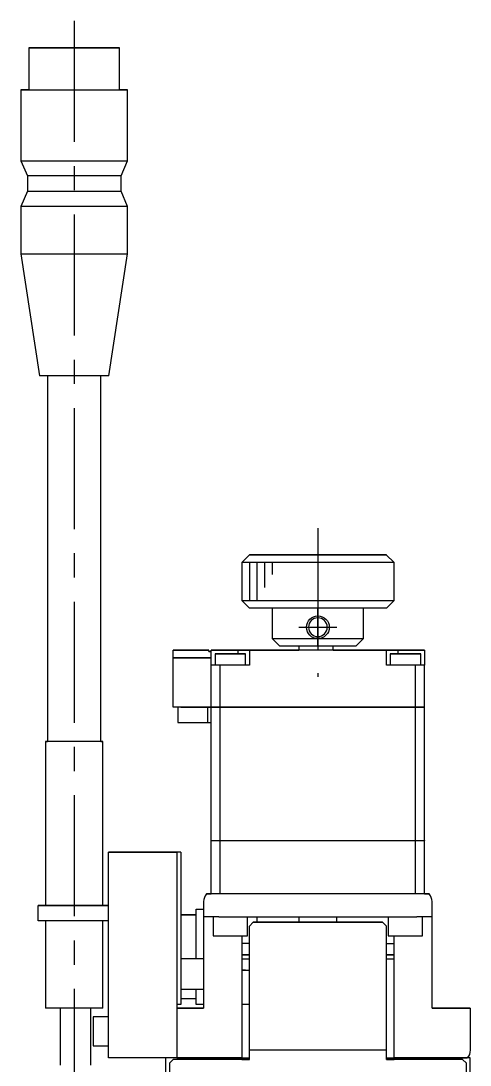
# Model space of a CAD drawing. Extents: x 0 to 698, y -8 to 617.
# Drawn here: x 274.9 to 333.9, y 121.5 to 258.5 of the extents above; entities that cross this region are included whole.
import ezdxf

# ---------------------------------------------------------------- set-up
doc = ezdxf.new("R2010")
doc.units = 0
doc.header["$LTSCALE"] = 0.5
doc.linetypes.add('CENTER', pattern=[50.8, 31.75, -6.35, 6.35, -6.35])
for name, color, linetype in [('MSM_CENTER', 1, 'CENTER'), ('MSM_CONTINUOUS', 7, 'CONTINUOUS'), ('MSM_NARROW', 5, 'CONTINUOUS')]:
    doc.layers.add(name, color=color, linetype=linetype)

msp = doc.modelspace()

# ---------------------------------------------------------------- linework, layer by layer
at = {"layer": 'MSM_CENTER'}
for p, q in [((281.9, 258.55), (281.9, 112.45)), ((313.9, 192), (313.9, 172.5)), ((313.9, 176.5), (313.9, 181.5)), ((311.4, 179), (316.4, 179))]:
    msp.add_line(p, q, dxfattribs=at)
at = {"layer": 'MSM_CONTINUOUS'}
for p, q in [((276.06, 255), (275.95, 255)), ((275.95, 255), (276.06, 255)), ((275.95, 255), (275.95, 249.5)), ((276.4, 255), (276.06, 255)), ((276.06, 255), (276.4, 255)), ((276.95, 255), (276.4, 255)), ((276.4, 255), (276.95, 255)), ((276.9, 255), (276.99, 255)), ((276.99, 255), (276.9, 255)), ((277.69, 255), (276.95, 255)), ((276.95, 255), (277.69, 255)), ((276.99, 255), (277.28, 255)), ((277.28, 255), (276.99, 255)), ((277.28, 255), (277.74, 255)), ((277.74, 255), (277.28, 255)), ((278.59, 255), (277.69, 255)), ((277.69, 255), (278.59, 255)), ((277.74, 255), (278.36, 255)), ((278.36, 255), (277.74, 255)), ((278.36, 255), (279.12, 255)), ((279.12, 255), (278.36, 255)), ((279.62, 255), (278.59, 255)), ((278.59, 255), (279.62, 255)), ((279.12, 255), (279.98, 255)), ((279.98, 255), (279.12, 255)), ((280.74, 255), (279.62, 255)), ((279.62, 255), (280.74, 255)), ((279.98, 255), (280.92, 255)), ((280.92, 255), (279.98, 255)), ((281.9, 255), (280.74, 255)), ((280.74, 255), (281.9, 255)), ((280.92, 255), (281.9, 255)), ((281.9, 255), (280.92, 255)), ((283.06, 255), (281.9, 255)), ((281.9, 255), (282.87, 255)), ((281.9, 255), (283.06, 255)), ((282.87, 255), (281.9, 255)), ((282.87, 255), (283.81, 255)), ((283.81, 255), (282.87, 255)), ((284.17, 255), (283.06, 255)), ((283.06, 255), (284.17, 255)), ((283.81, 255), (284.67, 255)), ((284.67, 255), (283.81, 255)), ((285.2, 255), (284.17, 255)), ((284.17, 255), (285.2, 255)), ((284.67, 255), (285.43, 255)), ((285.43, 255), (284.67, 255)), ((286.1, 255), (285.2, 255)), ((285.2, 255), (286.1, 255)), ((285.43, 255), (286.05, 255)), ((286.05, 255), (285.43, 255)), ((286.05, 255), (286.52, 255)), ((286.52, 255), (286.05, 255)), ((286.84, 255), (286.1, 255)), ((286.1, 255), (286.84, 255)), ((286.52, 255), (286.8, 255)), ((286.8, 255), (286.52, 255)), ((286.8, 255), (286.9, 255)), ((286.9, 255), (286.8, 255)), ((287.39, 255), (286.84, 255)), ((286.84, 255), (287.39, 255)), ((287.73, 255), (287.39, 255)), ((287.39, 255), (287.73, 255)), ((287.85, 255), (287.73, 255)), ((287.73, 255), (287.85, 255)), ((287.85, 249.5), (287.85, 255)), ((274.9, 249.5), (275.03, 249.5)), ((275.02, 249.5), (274.9, 249.5)), ((274.9, 249.5), (274.9, 240.2)), ((275.37, 249.5), (275.02, 249.5)), ((275.03, 249.5), (275.43, 249.5)), ((275.95, 249.5), (275.37, 249.5)), ((275.43, 249.5), (276.08, 249.5)), ((275.95, 249.5), (276.06, 249.5)), ((276.06, 249.5), (276.4, 249.5)), ((276.08, 249.5), (276.95, 249.5)), ((276.4, 249.5), (276.95, 249.5)), ((276.95, 249.5), (278.01, 249.5)), ((276.95, 249.5), (277.69, 249.5)), ((277.69, 249.5), (278.59, 249.5)), ((278.01, 249.5), (279.22, 249.5)), ((278.59, 249.5), (279.62, 249.5)), ((279.22, 249.5), (280.53, 249.5)), ((279.62, 249.5), (280.74, 249.5)), ((280.53, 249.5), (281.9, 249.5)), ((280.74, 249.5), (281.9, 249.5)), ((281.9, 249.5), (283.26, 249.5)), ((281.9, 249.5), (283.06, 249.5)), ((283.06, 249.5), (284.17, 249.5)), ((283.26, 249.5), (284.57, 249.5)), ((284.17, 249.5), (285.2, 249.5)), ((284.57, 249.5), (285.78, 249.5)), ((285.2, 249.5), (286.1, 249.5)), ((285.78, 249.5), (286.85, 249.5)), ((286.1, 249.5), (286.84, 249.5)), ((286.84, 249.5), (287.39, 249.5)), ((286.85, 249.5), (287.72, 249.5)), ((287.39, 249.5), (287.73, 249.5)), ((287.72, 249.5), (288.36, 249.5)), ((287.73, 249.5), (287.85, 249.5)), ((288.42, 249.5), (287.85, 249.5)), ((288.36, 249.5), (288.76, 249.5)), ((288.78, 249.5), (288.42, 249.5)), ((288.76, 249.5), (288.9, 249.5)), ((288.9, 249.5), (288.78, 249.5)), ((288.9, 240.2), (288.9, 249.5)), ((274.9, 240.2), (275.03, 240.2)), ((274.9, 240.2), (275.75, 238.2)), ((275.03, 240.2), (275.43, 240.2)), ((275.43, 240.2), (276.08, 240.2)), ((276.08, 240.2), (276.95, 240.2)), ((276.95, 240.2), (278.01, 240.2)), ((278.01, 240.2), (279.22, 240.2)), ((279.22, 240.2), (280.53, 240.2)), ((280.53, 240.2), (281.9, 240.2)), ((281.9, 240.2), (283.26, 240.2)), ((283.26, 240.2), (284.57, 240.2)), ((284.57, 240.2), (285.78, 240.2)), ((285.78, 240.2), (286.85, 240.2)), ((286.85, 240.2), (287.72, 240.2)), ((287.72, 240.2), (288.36, 240.2)), ((288.05, 238.2), (288.9, 240.2)), ((288.36, 240.2), (288.76, 240.2)), ((288.76, 240.2), (288.9, 240.2)), ((275.86, 238.2), (275.75, 238.2)), ((275.75, 238.2), (275.75, 236.2)), ((276.21, 238.2), (275.86, 238.2)), ((276.78, 238.2), (276.21, 238.2)), ((277.55, 238.2), (276.78, 238.2)), ((278.48, 238.2), (277.55, 238.2)), ((279.54, 238.2), (278.48, 238.2)), ((280.7, 238.2), (279.54, 238.2)), ((281.9, 238.2), (280.7, 238.2)), ((283.1, 238.2), (281.9, 238.2)), ((284.25, 238.2), (283.1, 238.2)), ((285.31, 238.2), (284.25, 238.2)), ((286.24, 238.2), (285.31, 238.2)), ((287.01, 238.2), (286.24, 238.2)), ((287.58, 238.2), (287.01, 238.2)), ((287.93, 238.2), (287.58, 238.2)), ((288.05, 238.2), (287.93, 238.2)), ((288.05, 236.2), (288.05, 238.2)), ((275.75, 236.2), (274.9, 234.2)), ((275.75, 236.2), (275.86, 236.2)), ((275.86, 236.2), (276.21, 236.2)), ((276.21, 236.2), (276.78, 236.2)), ((276.78, 236.2), (277.55, 236.2)), ((277.55, 236.2), (278.48, 236.2)), ((278.48, 236.2), (279.54, 236.2)), ((279.54, 236.2), (280.7, 236.2)), ((280.7, 236.2), (281.9, 236.2)), ((281.9, 236.2), (283.1, 236.2)), ((283.1, 236.2), (284.25, 236.2)), ((284.25, 236.2), (285.31, 236.2)), ((285.31, 236.2), (286.24, 236.2)), ((286.24, 236.2), (287.01, 236.2)), ((287.01, 236.2), (287.58, 236.2)), ((287.58, 236.2), (287.93, 236.2)), ((287.93, 236.2), (288.05, 236.2)), ((288.9, 234.2), (288.05, 236.2)), ((275.03, 234.2), (274.9, 234.2)), ((274.9, 234.2), (274.9, 228)), ((275.43, 234.2), (275.03, 234.2)), ((276.08, 234.2), (275.43, 234.2)), ((276.95, 234.2), (276.08, 234.2)), ((278.01, 234.2), (276.95, 234.2)), ((279.22, 234.2), (278.01, 234.2)), ((280.53, 234.2), (279.22, 234.2)), ((281.9, 234.2), (280.53, 234.2)), ((283.26, 234.2), (281.9, 234.2)), ((284.57, 234.2), (283.26, 234.2)), ((285.79, 234.2), (284.57, 234.2)), ((286.85, 234.2), (285.79, 234.2)), ((287.72, 234.2), (286.85, 234.2)), ((288.36, 234.2), (287.72, 234.2)), ((288.76, 234.2), (288.36, 234.2)), ((288.9, 234.2), (288.76, 234.2)), ((288.9, 228), (288.9, 234.2)), ((274.9, 228), (275.03, 228)), ((274.9, 228), (277.33, 212)), ((275.03, 228), (275.43, 228)), ((275.43, 228), (276.08, 228)), ((276.08, 228), (276.95, 228)), ((276.95, 228), (278.01, 228)), ((278.01, 228), (279.22, 228)), ((279.22, 228), (280.53, 228)), ((280.53, 228), (281.9, 228)), ((281.9, 228), (283.26, 228)), ((283.26, 228), (284.57, 228)), ((284.57, 228), (285.78, 228)), ((285.78, 228), (286.85, 228)), ((286.47, 212), (288.9, 228)), ((286.85, 228), (287.72, 228)), ((287.72, 228), (288.36, 228)), ((288.36, 228), (288.76, 228)), ((288.76, 228), (288.9, 228)), ((277.41, 212), (277.33, 212)), ((277.67, 212), (277.41, 212)), ((278.1, 212), (277.67, 212)), ((278.66, 212), (278.1, 212)), ((278.4, 212), (278.4, 164)), ((279.36, 212), (278.66, 212)), ((280.15, 212), (279.36, 212)), ((281, 212), (280.15, 212)), ((281.9, 212), (281, 212)), ((282.79, 212), (281.9, 212)), ((283.64, 212), (282.79, 212)), ((284.43, 212), (283.64, 212)), ((285.13, 212), (284.43, 212)), ((285.7, 212), (285.13, 212)), ((285.4, 164), (285.4, 212)), ((286.12, 212), (285.7, 212)), ((286.38, 212), (286.12, 212)), ((286.47, 212), (286.38, 212)), ((304.9, 188.5), (303.9, 187.5)), ((305.07, 188.5), (304.9, 188.5)), ((304.9, 188.5), (322.89, 188.5)), ((305.58, 188.5), (305.07, 188.5)), ((305.07, 188.5), (305.58, 188.5)), ((306.41, 188.5), (305.58, 188.5)), ((305.58, 188.5), (306.41, 188.5)), ((307.53, 188.5), (306.41, 188.5)), ((306.41, 188.5), (307.53, 188.5)), ((308.9, 188.5), (307.53, 188.5)), ((307.53, 188.5), (308.9, 188.5)), ((310.45, 188.5), (308.9, 188.5)), ((308.9, 188.5), (310.45, 188.5)), ((312.14, 188.5), (310.45, 188.5)), ((310.45, 188.5), (312.14, 188.5)), ((311.44, 188.5), (311.4, 188.5)), ((311.4, 188.5), (311.44, 188.5)), ((311.59, 188.5), (311.44, 188.5)), ((311.44, 188.5), (311.59, 188.5)), ((311.82, 188.5), (311.59, 188.5)), ((311.59, 188.5), (311.82, 188.5)), ((312.13, 188.5), (311.82, 188.5)), ((311.82, 188.5), (312.13, 188.5)), ((312.51, 188.5), (312.13, 188.5)), ((312.13, 188.5), (312.51, 188.5)), ((313.9, 188.5), (312.14, 188.5)), ((312.14, 188.5), (313.9, 188.5)), ((312.94, 188.5), (312.51, 188.5)), ((312.51, 188.5), (312.94, 188.5)), ((313.41, 188.5), (312.94, 188.5)), ((312.94, 188.5), (313.41, 188.5)), ((313.9, 188.5), (313.41, 188.5)), ((313.41, 188.5), (313.9, 188.5)), ((314.38, 188.5), (313.9, 188.5)), ((313.9, 188.5), (314.38, 188.5)), ((315.65, 188.5), (313.9, 188.5)), ((313.9, 188.5), (315.65, 188.5)), ((314.85, 188.5), (314.38, 188.5)), ((314.38, 188.5), (314.85, 188.5)), ((315.28, 188.5), (314.85, 188.5)), ((314.85, 188.5), (315.28, 188.5)), ((315.66, 188.5), (315.28, 188.5)), ((315.28, 188.5), (315.66, 188.5)), ((317.34, 188.5), (315.65, 188.5)), ((315.65, 188.5), (317.34, 188.5)), ((315.97, 188.5), (315.66, 188.5)), ((315.66, 188.5), (315.97, 188.5)), ((316.21, 188.5), (315.97, 188.5)), ((315.97, 188.5), (316.21, 188.5)), ((316.35, 188.5), (316.21, 188.5)), ((316.21, 188.5), (316.35, 188.5)), ((316.4, 188.5), (316.35, 188.5)), ((316.35, 188.5), (316.4, 188.5)), ((318.9, 188.5), (317.34, 188.5)), ((317.34, 188.5), (318.9, 188.5)), ((320.26, 188.5), (318.9, 188.5)), ((318.9, 188.5), (320.26, 188.5)), ((321.38, 188.5), (320.26, 188.5)), ((320.26, 188.5), (321.38, 188.5)), ((322.21, 188.5), (321.38, 188.5)), ((321.38, 188.5), (322.21, 188.5)), ((322.72, 188.5), (322.21, 188.5)), ((322.21, 188.5), (322.72, 188.5)), ((322.9, 188.5), (322.72, 188.5)), ((323.9, 187.5), (322.89, 188.5)), ((303.9, 187.5), (303.9, 182.5)), ((304.09, 187.5), (303.9, 187.5)), ((304.66, 187.5), (304.09, 187.5)), ((305.58, 187.5), (304.66, 187.5)), ((306.82, 187.5), (305.58, 187.5)), ((308.34, 187.5), (306.82, 187.5)), ((310.07, 187.5), (308.34, 187.5)), ((311.94, 187.5), (310.07, 187.5)), ((313.9, 187.5), (311.94, 187.5)), ((315.85, 187.5), (313.9, 187.5)), ((317.72, 187.5), (315.85, 187.5)), ((319.45, 187.5), (317.72, 187.5)), ((320.97, 187.5), (319.45, 187.5)), ((322.21, 187.5), (320.97, 187.5)), ((323.13, 187.5), (322.21, 187.5)), ((323.7, 187.5), (323.13, 187.5)), ((323.9, 187.5), (323.7, 187.5)), ((323.9, 182.5), (323.9, 187.5)), ((303.9, 182.5), (304.9, 181.5)), ((303.9, 182.5), (304.09, 182.5)), ((304.09, 182.5), (304.66, 182.5)), ((304.66, 182.5), (305.58, 182.5)), ((305.58, 182.5), (306.82, 182.5)), ((306.82, 182.5), (308.34, 182.5)), ((308.34, 182.5), (310.07, 182.5)), ((310.07, 182.5), (311.95, 182.5)), ((311.95, 182.5), (313.9, 182.5)), ((313.9, 182.5), (315.85, 182.5)), ((315.85, 182.5), (317.72, 182.5)), ((317.72, 182.5), (319.45, 182.5)), ((319.45, 182.5), (320.97, 182.5)), ((320.97, 182.5), (322.21, 182.5)), ((322.21, 182.5), (323.13, 182.5)), ((322.9, 181.5), (323.9, 182.5)), ((323.13, 182.5), (323.7, 182.5)), ((323.7, 182.5), (323.9, 182.5)), ((305.07, 181.5), (304.9, 181.5)), ((305.58, 181.5), (305.07, 181.5)), ((306.41, 181.5), (305.58, 181.5)), ((307.53, 181.5), (306.41, 181.5)), ((308.9, 181.5), (307.53, 181.5)), ((307.9, 181.5), (307.9, 177.5)), ((310.45, 181.5), (308.9, 181.5)), ((312.14, 181.5), (310.45, 181.5)), ((313.9, 181.5), (312.14, 181.5)), ((315.65, 181.5), (313.9, 181.5)), ((317.34, 181.5), (315.65, 181.5)), ((318.9, 181.5), (317.34, 181.5)), ((320.26, 181.5), (318.9, 181.5)), ((319.9, 177.5), (319.9, 181.5)), ((321.38, 181.5), (320.26, 181.5)), ((322.21, 181.5), (321.38, 181.5)), ((322.72, 181.5), (322.21, 181.5)), ((322.9, 181.5), (322.72, 181.5)), ((308.9, 176.5), (307.9, 177.5)), ((307.9, 177.5), (308.01, 177.5)), ((308.01, 177.5), (308.35, 177.5)), ((308.35, 177.5), (308.91, 177.5)), ((308.91, 177.5), (309.65, 177.5)), ((309.65, 177.5), (310.56, 177.5)), ((310.56, 177.5), (311.6, 177.5)), ((311.6, 177.5), (312.73, 177.5)), ((312.73, 177.5), (313.9, 177.5)), ((313.9, 177.5), (315.07, 177.5)), ((315.07, 177.5), (316.19, 177.5)), ((316.19, 177.5), (317.23, 177.5)), ((317.23, 177.5), (318.14, 177.5)), ((318.14, 177.5), (318.88, 177.5)), ((318.88, 177.5), (319.44, 177.5)), ((319.9, 177.5), (318.9, 176.5)), ((319.44, 177.5), (319.78, 177.5)), ((319.78, 177.5), (319.9, 177.5)), ((294.9, 176), (294.9, 176)), ((295.18, 176), (294.9, 176)), ((294.9, 176), (295.18, 176)), ((294.9, 175), (294.9, 176)), ((299.6, 176), (295.18, 176)), ((295.18, 176), (299.6, 176)), ((299.6, 176), (299.6, 176)), ((299.6, 175.8), (299.6, 176)), ((299.6, 175.8), (299.9, 175.8)), ((299.9, 175.8), (299.6, 175.8)), ((299.9, 174), (299.9, 176)), ((303.4, 176), (299.9, 176)), ((299.9, 176), (299.9, 176)), ((299.9, 176), (303.4, 176)), ((300.4, 175.5), (300.4, 174)), ((300.43, 175.5), (300.4, 175.5)), ((300.4, 175.5), (300.43, 175.5)), ((300.55, 175.5), (300.43, 175.5)), ((300.43, 175.5), (300.55, 175.5)), ((300.73, 175.5), (300.55, 175.5)), ((300.55, 175.5), (300.73, 175.5)), ((300.98, 175.5), (300.73, 175.5)), ((300.73, 175.5), (300.98, 175.5)), ((301.28, 175.5), (300.98, 175.5)), ((300.98, 175.5), (301.28, 175.5)), ((301.63, 175.5), (301.28, 175.5)), ((301.28, 175.5), (301.63, 175.5)), ((302.01, 175.5), (301.63, 175.5)), ((301.63, 175.5), (302.01, 175.5)), ((302.4, 175.5), (302.01, 175.5)), ((302.01, 175.5), (302.4, 175.5)), ((302.79, 175.5), (302.4, 175.5)), ((302.4, 175.5), (302.79, 175.5)), ((303.16, 175.5), (302.79, 175.5)), ((302.79, 175.5), (303.16, 175.5)), ((303.51, 175.5), (303.16, 175.5)), ((303.16, 175.5), (303.51, 175.5)), ((304.9, 176), (303.4, 176)), ((303.4, 176), (304.9, 176)), ((303.4, 176), (303.4, 175.5)), ((303.81, 175.5), (303.51, 175.5)), ((303.51, 175.5), (303.81, 175.5)), ((304.06, 175.5), (303.81, 175.5)), ((303.81, 175.5), (304.06, 175.5)), ((304.24, 175.5), (304.06, 175.5)), ((304.06, 175.5), (304.24, 175.5)), ((304.36, 175.5), (304.24, 175.5)), ((304.24, 175.5), (304.36, 175.5)), ((304.4, 175.5), (304.36, 175.5)), ((304.36, 175.5), (304.4, 175.5)), ((304.4, 174), (304.4, 175.5)), ((304.9, 176), (311.4, 176)), ((304.9, 176), (304.9, 176)), ((304.9, 176), (304.9, 176)), ((322.9, 176), (304.9, 176)), ((304.9, 176), (304.9, 174)), ((308.99, 176.5), (308.9, 176.5)), ((309.28, 176.5), (308.99, 176.5)), ((309.74, 176.5), (309.28, 176.5)), ((310.36, 176.5), (309.74, 176.5)), ((311.12, 176.5), (310.36, 176.5)), ((311.98, 176.5), (311.12, 176.5)), ((311.4, 176.5), (311.4, 176)), ((311.44, 176), (311.4, 176)), ((311.58, 176), (311.44, 176)), ((311.8, 176), (311.58, 176)), ((312.1, 176), (311.8, 176)), ((312.92, 176.5), (311.98, 176.5)), ((312.46, 176), (312.1, 176)), ((312.88, 176), (312.46, 176)), ((313.34, 176), (312.88, 176)), ((313.9, 176.5), (312.92, 176.5)), ((313.81, 176), (313.34, 176)), ((314.29, 176), (313.81, 176)), ((314.87, 176.5), (313.9, 176.5)), ((314.76, 176), (314.29, 176)), ((315.19, 176), (314.76, 176)), ((315.81, 176.5), (314.87, 176.5)), ((315.57, 176), (315.19, 176)), ((315.9, 176), (315.57, 176)), ((316.67, 176.5), (315.81, 176.5)), ((315.9, 176), (315.9, 176.5)), ((315.9, 176), (322.9, 176)), ((315.9, 176), (315.9, 176)), ((317.43, 176.5), (316.67, 176.5)), ((318.05, 176.5), (317.43, 176.5)), ((318.52, 176.5), (318.05, 176.5)), ((318.8, 176.5), (318.52, 176.5)), ((318.9, 176.5), (318.8, 176.5)), ((322.9, 176), (322.9, 176)), ((322.9, 176), (324.4, 176)), ((322.9, 176), (322.9, 176)), ((324.4, 176), (322.9, 176)), ((322.9, 174), (322.9, 176)), ((323.4, 175.5), (323.4, 174)), ((323.4, 175.5), (323.43, 175.5)), ((323.43, 175.5), (323.4, 175.5)), ((323.43, 175.5), (323.55, 175.5)), ((323.55, 175.5), (323.43, 175.5)), ((323.55, 175.5), (323.73, 175.5)), ((323.73, 175.5), (323.55, 175.5)), ((323.73, 175.5), (323.98, 175.5)), ((323.98, 175.5), (323.73, 175.5)), ((323.98, 175.5), (324.28, 175.5)), ((324.28, 175.5), (323.98, 175.5)), ((324.28, 175.5), (324.63, 175.5)), ((324.63, 175.5), (324.28, 175.5)), ((324.4, 176), (324.4, 175.5)), ((324.4, 176), (327.9, 176)), ((327.9, 176), (324.4, 176)), ((324.63, 175.5), (325.01, 175.5)), ((325.01, 175.5), (324.63, 175.5)), ((325.01, 175.5), (325.4, 175.5)), ((325.4, 175.5), (325.01, 175.5)), ((325.4, 175.5), (325.79, 175.5)), ((325.79, 175.5), (325.4, 175.5)), ((325.79, 175.5), (326.16, 175.5)), ((326.16, 175.5), (325.79, 175.5)), ((326.16, 175.5), (326.51, 175.5)), ((326.51, 175.5), (326.16, 175.5)), ((326.51, 175.5), (326.81, 175.5)), ((326.81, 175.5), (326.51, 175.5)), ((326.81, 175.5), (327.06, 175.5)), ((327.06, 175.5), (326.81, 175.5)), ((327.06, 175.5), (327.24, 175.5)), ((327.24, 175.5), (327.06, 175.5)), ((327.24, 175.5), (327.36, 175.5)), ((327.36, 175.5), (327.24, 175.5)), ((327.36, 175.5), (327.4, 175.5)), ((327.4, 175.5), (327.36, 175.5)), ((327.4, 174), (327.4, 175.5)), ((327.9, 176), (327.9, 176)), ((327.9, 176), (327.9, 174)), ((294.9, 175), (295.18, 175)), ((294.9, 168.5), (294.9, 174.99)), ((294.9, 174.99), (294.9, 174.99)), ((295.18, 174.99), (294.9, 174.99)), ((294.9, 174.99), (294.91, 174.99)), ((294.91, 175), (294.91, 174.99)), ((294.91, 174.99), (294.91, 174.99)), ((295.18, 174.99), (294.91, 174.99)), ((295.18, 175), (299.9, 175)), ((299.9, 174.99), (295.18, 174.99)), ((299.9, 174.99), (295.18, 174.99)), ((300.4, 174), (299.9, 174)), ((299.9, 174), (299.9, 174)), ((301.05, 174), (299.9, 174)), ((299.9, 168.5), (299.9, 174)), ((300.43, 174), (300.4, 174)), ((300.55, 174), (300.43, 174)), ((300.73, 174), (300.55, 174)), ((300.98, 174), (300.73, 174)), ((301.28, 174), (300.98, 174)), ((301.05, 168.5), (301.05, 174)), ((304.9, 174), (301.05, 174)), ((301.63, 174), (301.28, 174)), ((302.01, 174), (301.63, 174)), ((302.4, 174), (302.01, 174)), ((302.79, 174), (302.4, 174)), ((303.16, 174), (302.79, 174)), ((303.51, 174), (303.16, 174)), ((303.81, 174), (303.51, 174)), ((304.06, 174), (303.81, 174)), ((304.24, 174), (304.06, 174)), ((304.36, 174), (304.24, 174)), ((304.4, 174), (304.36, 174)), ((304.9, 174), (304.4, 174)), ((326.74, 174), (322.9, 174)), ((323.4, 174), (322.9, 174)), ((323.43, 174), (323.4, 174)), ((323.55, 174), (323.43, 174)), ((323.73, 174), (323.55, 174)), ((323.98, 174), (323.73, 174)), ((324.28, 174), (323.98, 174)), ((324.63, 174), (324.28, 174)), ((325.01, 174), (324.63, 174)), ((325.4, 174), (325.01, 174)), ((325.79, 174), (325.4, 174)), ((326.16, 174), (325.79, 174)), ((326.51, 174), (326.16, 174)), ((326.81, 174), (326.51, 174)), ((326.74, 168.5), (326.74, 174)), ((327.9, 174), (326.74, 174)), ((327.06, 174), (326.81, 174)), ((327.24, 174), (327.06, 174)), ((327.36, 174), (327.24, 174)), ((327.4, 174), (327.36, 174)), ((327.9, 174), (327.4, 174)), ((327.9, 168.5), (327.9, 174)), ((327.9, 174), (327.9, 174)), ((295.18, 168.5), (294.9, 168.5)), ((299.9, 168.5), (295.18, 168.5)), ((295.5, 168.5), (295.5, 166.5)), ((295.9, 168.49), (295.9, 168.5)), ((295.9, 168.49), (299.4, 168.49)), ((299.4, 168.49), (295.9, 168.49)), ((298.5, 168.49), (298.5, 168.5)), ((299.4, 168.49), (299.4, 166.5)), ((299.4, 168.49), (299.9, 168.49)), ((299.9, 168.49), (299.4, 168.49)), ((299.6, 168.49), (299.6, 168.5)), ((299.9, 168.5), (301.05, 168.5)), ((301.05, 168.49), (299.9, 168.49)), ((299.9, 151), (299.9, 168.49)), ((299.9, 168.49), (299.9, 168.49)), ((299.9, 168.49), (299.9, 168.49)), ((299.91, 168.5), (299.91, 168.49)), ((301.05, 168.49), (299.91, 168.49)), ((301.05, 168.5), (326.74, 168.5)), ((301.05, 168.5), (301.05, 168.49)), ((301.05, 151), (301.05, 168.49)), ((326.74, 168.49), (301.05, 168.49)), ((326.74, 168.49), (301.05, 168.49)), ((326.74, 168.5), (326.74, 168.49)), ((326.74, 168.5), (327.9, 168.5)), ((327.89, 168.49), (326.74, 168.49)), ((326.74, 151), (326.74, 168.49)), ((327.9, 168.49), (326.74, 168.49)), ((327.89, 168.5), (327.89, 168.49)), ((327.9, 151), (327.9, 168.49)), ((327.9, 168.49), (327.9, 168.49)), ((295.5, 166.5), (299.4, 166.5)), ((299.4, 166.5), (299.9, 166.5)), ((278.22, 164), (278.15, 164)), ((278.15, 164), (278.21, 164)), ((278.15, 164), (278.15, 142.5)), ((278.21, 164), (278.4, 164)), ((278.43, 164), (278.22, 164)), ((278.46, 164), (278.4, 164)), ((278.78, 164), (278.43, 164)), ((278.66, 164), (278.46, 164)), ((278.99, 164), (278.66, 164)), ((279.24, 164), (278.78, 164)), ((279.42, 164), (278.99, 164)), ((279.81, 164), (279.24, 164)), ((279.95, 164), (279.42, 164)), ((280.46, 164), (279.81, 164)), ((280.56, 164), (279.95, 164)), ((281.16, 164), (280.46, 164)), ((281.21, 164), (280.56, 164)), ((281.9, 164), (281.16, 164)), ((281.9, 164), (281.21, 164)), ((282.58, 164), (281.9, 164)), ((282.63, 164), (281.9, 164)), ((283.24, 164), (282.58, 164)), ((283.33, 164), (282.63, 164)), ((283.84, 164), (283.24, 164)), ((283.98, 164), (283.33, 164)), ((284.37, 164), (283.84, 164)), ((284.55, 164), (283.98, 164)), ((284.81, 164), (284.37, 164)), ((285.01, 164), (284.55, 164)), ((285.13, 164), (284.81, 164)), ((285.36, 164), (285.01, 164)), ((285.33, 164), (285.13, 164)), ((285.4, 164), (285.33, 164)), ((285.57, 164), (285.36, 164)), ((285.4, 164), (285.58, 164)), ((285.65, 164), (285.57, 164)), ((285.58, 164), (285.65, 164)), ((285.65, 142.5), (285.65, 164)), ((299.9, 151), (301.05, 151)), ((299.9, 144), (299.9, 150.99)), ((299.9, 150.99), (299.9, 150.99)), ((301.05, 150.99), (299.9, 150.99)), ((299.91, 151), (299.91, 150.99)), ((301.05, 150.99), (299.91, 150.99)), ((301.05, 151), (326.74, 151)), ((301.05, 151), (301.05, 150.99)), ((326.74, 150.99), (301.05, 150.99)), ((301.05, 144), (301.05, 150.99)), ((326.74, 150.99), (301.05, 150.99)), ((326.74, 151), (327.9, 151)), ((326.74, 151), (326.74, 150.99)), ((326.74, 144), (326.74, 150.99)), ((327.9, 150.99), (326.74, 150.99)), ((327.89, 150.99), (326.74, 150.99)), ((327.89, 151), (327.89, 150.99)), ((327.9, 150.99), (327.9, 150.99)), ((327.9, 144), (327.9, 150.99)), ((286.4, 122.5), (286.4, 149.5)), ((286.4, 149.5), (286.4, 149.5)), ((286.42, 149.5), (286.4, 149.5)), ((286.4, 149.5), (286.42, 149.5)), ((286.47, 149.5), (286.42, 149.5)), ((286.42, 149.5), (286.47, 149.5)), ((286.56, 149.5), (286.47, 149.5)), ((286.47, 149.5), (286.56, 149.5)), ((286.69, 149.5), (286.56, 149.5)), ((286.56, 149.5), (286.69, 149.5)), ((286.84, 149.5), (286.69, 149.5)), ((286.69, 149.5), (286.84, 149.5)), ((287.01, 149.5), (286.84, 149.5)), ((286.84, 149.5), (287.01, 149.5)), ((286.9, 149.5), (286.9, 149.5)), ((287.1, 149.5), (286.9, 149.5)), ((286.9, 149.5), (287.1, 149.5)), ((287.2, 149.5), (287.01, 149.5)), ((287.01, 149.5), (287.2, 149.5)), ((287.1, 149.5), (295.4, 149.5)), ((287.1, 149.5), (295.4, 149.5)), ((287.4, 149.5), (287.2, 149.5)), ((287.2, 149.5), (287.4, 149.5)), ((295.4, 149.5), (287.4, 149.5)), ((295.4, 149.5), (287.4, 149.5)), ((291, 149.5), (294.7, 149.5)), ((291, 149.5), (291, 149.5)), ((291, 149.5), (294.7, 149.5)), ((291, 149.5), (291, 149.5)), ((292.05, 149.5), (291.5, 149.5)), ((291.5, 149.5), (292.05, 149.5)), ((291.5, 149.5), (291.5, 149.5)), ((292.55, 149.5), (292.05, 149.5)), ((292.05, 149.5), (292.55, 149.5)), ((292.05, 149.5), (292.05, 149.5)), ((294.2, 149.5), (292.55, 149.5)), ((292.55, 149.5), (294.2, 149.5)), ((292.55, 149.5), (292.55, 149.5)), ((294.2, 149.5), (294.2, 149.5)), ((295.9, 149.5), (294.7, 149.5)), ((295.9, 149.5), (294.7, 149.5)), ((294.7, 149.5), (294.7, 149.5)), ((294.7, 149.5), (294.7, 149.5)), ((295.4, 149.5), (295.4, 149.5)), ((295.4, 149.5), (295.4, 122.5)), ((295.9, 149.5), (295.9, 149.5)), ((295.9, 149.5), (295.9, 129.5)), ((299.28, 144), (299.12, 143.78)), ((299.28, 144), (299.28, 144)), ((299.28, 144), (299.3, 144)), ((299.31, 144), (299.28, 144)), ((299.3, 144), (299.38, 144)), ((299.4, 144), (299.31, 144)), ((299.38, 144), (299.51, 144)), ((299.55, 144), (299.4, 144)), ((299.51, 144), (299.68, 144)), ((299.75, 144), (299.55, 144)), ((299.68, 144), (299.9, 144)), ((300, 144), (299.75, 144)), ((301.05, 144), (299.9, 144)), ((300.28, 144), (300, 144)), ((300.58, 144), (300.28, 144)), ((300.9, 144), (300.58, 144)), ((326.9, 144), (300.9, 144)), ((326.74, 144), (301.05, 144)), ((327.9, 144), (326.74, 144)), ((327.21, 144), (326.9, 144)), ((327.52, 144), (327.21, 144)), ((327.79, 144), (327.52, 144)), ((328.04, 144), (327.79, 144)), ((327.9, 144), (328.11, 144)), ((328.24, 144), (328.04, 144)), ((328.11, 144), (328.28, 144)), ((328.39, 144), (328.24, 144)), ((328.28, 144), (328.41, 144)), ((328.48, 144), (328.39, 144)), ((328.41, 144), (328.49, 144)), ((328.51, 144), (328.48, 144)), ((328.49, 144), (328.51, 144)), ((328.68, 143.78), (328.51, 144)), ((328.51, 144), (328.51, 144)), ((277.15, 140.5), (277.15, 142.5)), ((277.15, 142.5), (277.15, 142.5)), ((277.17, 142.5), (277.15, 142.5)), ((277.15, 142.5), (277.17, 142.5)), ((277.22, 142.5), (277.17, 142.5)), ((277.17, 142.5), (277.22, 142.5)), ((277.31, 142.5), (277.22, 142.5)), ((277.22, 142.5), (277.31, 142.5)), ((277.44, 142.5), (277.31, 142.5)), ((277.31, 142.5), (277.44, 142.5)), ((277.59, 142.5), (277.44, 142.5)), ((277.44, 142.5), (277.59, 142.5)), ((277.76, 142.5), (277.59, 142.5)), ((277.59, 142.5), (277.76, 142.5)), ((277.95, 142.5), (277.76, 142.5)), ((277.76, 142.5), (277.95, 142.5)), ((278.15, 142.5), (277.95, 142.5)), ((277.95, 142.5), (278.15, 142.5)), ((278.15, 142.5), (278.15, 142.5)), ((286.4, 142.5), (278.15, 142.5)), ((278.15, 142.5), (286.4, 142.5)), ((285.65, 142.5), (286.4, 142.5)), ((286.4, 142.5), (285.65, 142.5)), ((298.92, 143.27), (298.9, 143)), ((298.9, 143), (298.9, 129)), ((298.9, 143), (298.9, 143)), ((298.99, 143.54), (298.92, 143.27)), ((299.12, 143.78), (298.99, 143.54)), ((328.8, 143.54), (328.68, 143.78)), ((328.87, 143.27), (328.8, 143.54)), ((328.9, 143), (328.87, 143.27)), ((328.9, 129), (328.9, 143)), ((328.9, 143), (328.9, 143)), ((297.9, 141.25), (295.9, 141.25)), ((295.9, 141.25), (297.9, 141.25)), ((297.9, 141.25), (295.9, 141.25)), ((297.9, 141.25), (295.9, 141.25)), ((297.9, 135.5), (297.9, 142)), ((297.9, 142), (298.9, 142)), ((297.9, 142), (298.9, 142)), ((297.9, 142), (297.9, 142)), ((277.17, 140.5), (277.15, 140.5)), ((277.22, 140.5), (277.17, 140.5)), ((277.31, 140.5), (277.22, 140.5)), ((277.44, 140.5), (277.31, 140.5)), ((277.59, 140.5), (277.44, 140.5)), ((277.76, 140.5), (277.59, 140.5)), ((277.95, 140.5), (277.76, 140.5)), ((278.15, 140.5), (277.95, 140.5)), ((286.4, 140.5), (278.15, 140.5)), ((278.15, 140.5), (278.15, 129)), ((285.65, 129), (285.65, 140.5)), ((298.93, 141), (298.9, 141)), ((299.05, 141), (298.93, 141)), ((299.23, 141), (299.05, 141)), ((299.48, 141), (299.23, 141)), ((299.78, 141), (299.48, 141)), ((300.13, 141), (299.78, 141)), ((300.51, 141), (300.13, 141)), ((300.15, 141), (300.15, 138.5)), ((300.9, 141), (300.51, 141)), ((300.9, 141), (326.9, 141)), ((304.65, 138.5), (304.65, 141)), ((305.4, 140.3), (304.9, 139.8)), ((304.9, 139.8), (305.4, 140.3)), ((304.9, 139.8), (304.9, 139.8)), ((304.9, 122.3), (304.9, 139.8)), ((305.4, 140.3), (322.4, 140.3)), ((322.4, 140.3), (305.4, 140.3)), ((305.4, 140.3), (305.4, 140.3)), ((305.9, 141), (305.9, 140.3)), ((311.4, 141), (311.4, 140.3)), ((316.4, 140.3), (316.4, 141)), ((322.9, 139.8), (322.4, 140.3)), ((322.4, 140.3), (322.9, 139.8)), ((322.4, 140.3), (322.4, 140.3)), ((322.9, 122.3), (322.9, 139.8)), ((322.9, 139.8), (322.9, 139.8)), ((323.15, 141), (323.15, 138.5)), ((327.29, 141), (326.9, 141)), ((327.66, 141), (327.29, 141)), ((327.65, 138.5), (327.65, 141)), ((328.01, 141), (327.66, 141)), ((328.31, 141), (328.01, 141)), ((328.56, 141), (328.31, 141)), ((328.74, 141), (328.56, 141)), ((328.86, 141), (328.74, 141)), ((328.9, 141), (328.86, 141)), ((300.15, 138.5), (300.19, 138.5)), ((300.19, 138.5), (300.32, 138.5)), ((300.32, 138.5), (300.53, 138.5)), ((300.53, 138.5), (300.8, 138.5)), ((300.8, 138.5), (301.15, 138.5)), ((301.15, 138.5), (301.53, 138.5)), ((301.53, 138.5), (301.96, 138.5)), ((301.96, 138.5), (302.4, 138.5)), ((302.4, 138.5), (302.83, 138.5)), ((302.83, 138.5), (303.26, 138.5)), ((303.26, 138.5), (303.65, 138.5)), ((303.65, 138.5), (303.99, 138.5)), ((303.9, 138.5), (303.9, 122.5)), ((303.99, 138.5), (304.27, 138.5)), ((304.27, 138.5), (304.47, 138.5)), ((304.47, 138.5), (304.6, 138.5)), ((304.6, 138.5), (304.65, 138.5)), ((323.15, 138.5), (323.19, 138.5)), ((323.19, 138.5), (323.32, 138.5)), ((323.32, 138.5), (323.53, 138.5)), ((323.53, 138.5), (323.8, 138.5)), ((323.8, 138.5), (324.15, 138.5)), ((323.9, 122.5), (323.9, 138.5)), ((324.15, 138.5), (324.53, 138.5)), ((324.53, 138.5), (324.96, 138.5)), ((324.96, 138.5), (325.4, 138.5)), ((325.4, 138.5), (325.83, 138.5)), ((325.83, 138.5), (326.26, 138.5)), ((326.26, 138.5), (326.65, 138.5)), ((326.65, 138.5), (326.99, 138.5)), ((326.99, 138.5), (327.27, 138.5)), ((327.27, 138.5), (327.47, 138.5)), ((327.47, 138.5), (327.6, 138.5)), ((327.6, 138.5), (327.65, 138.5)), ((304.9, 137.5), (303.9, 137.5)), ((322.9, 137.5), (323.9, 137.5)), ((303.9, 136), (304.9, 136)), ((304.9, 136), (303.9, 136)), ((303.9, 136), (304.9, 136)), ((304.9, 136), (303.9, 136)), ((323.9, 136), (322.9, 136)), ((322.9, 136), (323.9, 136)), ((298.9, 135.5), (295.9, 135.5)), ((303.9, 135.5), (304.9, 135.5)), ((322.9, 135.5), (323.9, 135.5)), ((303.9, 134), (304.9, 134)), ((303.9, 134), (304.9, 134)), ((303.9, 134), (304.4, 134)), ((304.4, 134), (303.9, 134)), ((295.9, 131.5), (298.9, 131.5)), ((297.9, 130.25), (295.9, 130.25)), ((297.9, 129.5), (297.9, 131.5)), ((278.22, 129), (278.15, 129)), ((278.43, 129), (278.22, 129)), ((278.78, 129), (278.43, 129)), ((279.24, 129), (278.78, 129)), ((279.81, 129), (279.24, 129)), ((280.46, 129), (279.81, 129)), ((280.07, 129), (280.07, 124.47)), ((281.16, 129), (280.46, 129)), ((281.9, 129), (281.16, 129)), ((282.63, 129), (281.9, 129)), ((283.33, 129), (282.63, 129)), ((283.98, 129), (283.33, 129)), ((284.55, 129), (283.98, 129)), ((284.07, 124.47), (284.07, 129)), ((285.01, 129), (284.55, 129)), ((285.36, 129), (285.01, 129)), ((285.57, 129), (285.36, 129)), ((285.65, 129), (285.57, 129)), ((295.9, 129.5), (295.4, 129.5)), ((298.9, 129), (295.4, 129)), ((296.9, 129), (295.4, 129)), ((298.9, 129), (295.4, 129)), ((295.4, 129), (296.9, 129)), ((297.6, 129), (296.9, 129)), ((296.9, 129), (297.6, 129)), ((298.28, 129), (297.6, 129)), ((297.6, 129), (298.28, 129)), ((298.9, 129.5), (297.9, 129.5)), ((298.9, 129), (298.28, 129)), ((298.28, 129), (298.9, 129)), ((304.9, 129.5), (303.9, 129.5)), ((328.9, 129), (329.52, 129)), ((332.9, 129), (328.9, 129)), ((329.52, 129), (328.9, 129)), ((332.9, 129), (328.9, 129)), ((329.52, 129), (330.19, 129)), ((330.19, 129), (329.52, 129)), ((330.19, 129), (330.9, 129)), ((330.9, 129), (330.19, 129)), ((330.9, 129), (333.9, 129)), ((333.9, 129), (330.9, 129)), ((333.09, 129), (332.9, 129)), ((332.9, 129), (333.09, 129)), ((333.28, 129), (333.09, 129)), ((333.09, 129), (333.28, 129)), ((333.45, 129), (333.28, 129)), ((333.28, 129), (333.45, 129)), ((333.6, 129), (333.45, 129)), ((333.45, 129), (333.6, 129)), ((333.73, 129), (333.6, 129)), ((333.6, 129), (333.73, 129)), ((333.82, 129), (333.73, 129)), ((333.73, 129), (333.82, 129)), ((333.88, 129), (333.82, 129)), ((333.82, 129), (333.88, 129)), ((333.9, 129), (333.88, 129)), ((333.88, 129), (333.9, 129)), ((333.9, 129), (333.9, 129)), ((333.9, 129), (333.9, 129)), ((333.9, 129), (333.9, 129)), ((333.9, 129), (333.9, 123.5)), ((284.4, 127.9), (284.4, 124.1)), ((286.4, 127.9), (284.4, 127.9)), ((286.4, 127.9), (284.4, 127.9)), ((333.9, 125.5), (333.9, 125.5)), ((280.07, 124.47), (280.07, 121.55)), ((284.07, 121.55), (284.07, 124.47)), ((284.4, 124.1), (286.4, 124.1)), ((322.9, 123.5), (304.9, 123.5)), ((333.9, 123.5), (333.87, 123.23)), ((286.42, 122.5), (286.4, 122.5)), ((286.47, 122.5), (286.42, 122.5)), ((286.56, 122.5), (286.47, 122.5)), ((286.69, 122.5), (286.56, 122.5)), ((286.84, 122.5), (286.69, 122.5)), ((287.01, 122.5), (286.84, 122.5)), ((287.2, 122.5), (287.01, 122.5)), ((287.4, 122.5), (287.2, 122.5)), ((295.4, 122.5), (287.4, 122.5)), ((293.9, 122.5), (293.9, 109)), ((294.4, 121.8), (294.9, 122.3)), ((294.9, 122.3), (294.4, 121.8)), ((304.9, 122.3), (294.9, 122.3)), ((294.9, 122.3), (294.9, 122.3)), ((304.9, 122.3), (294.9, 122.3)), ((303.9, 122.5), (295.4, 122.5)), ((295.4, 122.5), (303.9, 122.5)), ((303.9, 122.5), (304.9, 122.5)), ((303.9, 122.5), (303.9, 122.3)), ((303.9, 122.3), (304.9, 122.3)), ((303.9, 122.3), (304.9, 122.3)), ((322.9, 122.5), (323.9, 122.5)), ((322.9, 122.3), (323.9, 122.3)), ((322.9, 122.3), (323.9, 122.3)), ((332.9, 122.3), (322.9, 122.3)), ((332.9, 122.3), (322.9, 122.3)), ((323.9, 122.5), (332.77, 122.5)), ((323.9, 122.3), (323.9, 122.5)), ((333.9, 122.5), (323.9, 122.5)), ((332.77, 122.5), (333.51, 122.5)), ((333.4, 121.8), (332.9, 122.3)), ((332.9, 122.3), (333.4, 121.8)), ((332.9, 122.3), (332.9, 122.3)), ((333.68, 122.72), (333.51, 122.5)), ((333.9, 122.5), (333.52, 122.5)), ((333.8, 122.96), (333.68, 122.72)), ((333.87, 123.23), (333.8, 122.96)), ((333.9, 122.5), (333.9, 122.5)), ((333.9, 109), (333.9, 122.5)), ((294.4, 121.8), (294.4, 121.8)), ((294.4, 121.8), (294.4, 107.8)), ((333.4, 121.8), (333.4, 121.8)), ((333.4, 107.8), (333.4, 121.8))]:
    msp.add_line(p, q, dxfattribs=at)
at = {"layer": 'MSM_CONTINUOUS', "extrusion": (0, 0, -1)}
msp.add_circle((-313.9, 179), 1.23, dxfattribs=at)
at = {"layer": 'MSM_NARROW'}
for p, q in [((304.9, 187.5), (304.9, 182.5)), ((305.9, 187.5), (305.9, 182.5)), ((306.9, 187.5), (306.9, 184.2)), ((307.9, 187.5), (307.9, 185.9))]:
    msp.add_line(p, q, dxfattribs=at)
msp.add_circle((313.9, 179), 1.5, dxfattribs=at)

doc.saveas('drawing.dxf')
